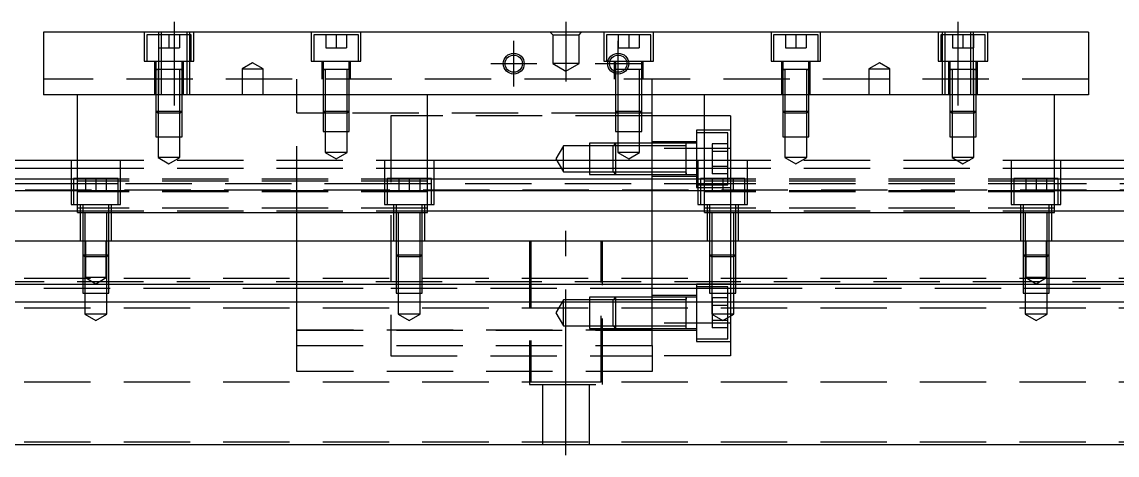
# Model space of a CAD drawing. Extents: x -20 to 810, y -277 to 102.
# Drawn here: x 185.8 to 395.5, y -240.3 to -157.3 of the extents above; entities that cross this region are included whole.
import ezdxf

# ---------------------------------------------------------------- set-up
doc = ezdxf.new("R2010")
doc.units = 0
doc.linetypes.add('CENTER', pattern=[50.8, 31.75, -6.35, 6.35, -6.35])
doc.linetypes.add('DASHED', pattern=[19.05, 12.7, -6.35])
doc.layers.get('0').update_dxf_attribs({"linetype": 'CONTINUOUS'})
doc.layers.add('CENTER', color=1, linetype='CENTER')

msp = doc.modelspace()

# ---------------------------------------------------------------- linework, layer by layer
at = {"color": 7, "linetype": 'CONTINUOUS'}
for p, q in [((390, -159.27), (190, -159.27)), ((190, -159.27), (190, -171.27)), ((390, -159.27), (390, -171.27)), ((390, -171.27), (190, -171.27)), ((196.5, -193.77), (196.5, -171.27)), ((263.5, -193.77), (263.5, -171.27)), ((306.5, -183.77), (306.5, -171.27)), ((316.5, -193.77), (316.5, -171.27)), ((383.5, -193.77), (383.5, -171.27)), ((316.5, -175.27), (306.5, -175.27)), ((0, -183.77), (196.5, -183.77)), ((263.5, -183.77), (316.5, -183.77)), ((383.5, -183.77), (580, -183.77)), ((0, -185.309608), (196.5, -185.309608)), ((263.5, -185.309608), (316.5, -185.309608)), ((383.5, -185.309608), (580, -185.309608)), ((196.5, -187.39154), (0, -187.39154)), ((316.5, -187.39154), (263.5, -187.39154)), ((580, -187.39154), (383.5, -187.39154)), ((196.5, -189.606666), (0, -189.606666)), ((316.5, -189.606666), (263.5, -189.606666)), ((580, -189.606666), (383.5, -189.606666)), ((0, -193.451934), (196.5, -193.451934)), ((196.5, -193.77), (263.5, -193.77)), ((263.5, -193.451934), (316.5, -193.451934)), ((316.5, -193.77), (383.5, -193.77)), ((383.5, -193.451934), (580, -193.451934)), ((580, -199.27), (0, -199.27)), ((580, -207.57), (0, -207.57)), ((580, -210.97), (0, -210.97)), ((580, -238.27), (0, -238.27))]:
    msp.add_line(p, q, dxfattribs=at)
at = {"color": 3, "linetype": 'DASHED'}
for p, q in [((209.25, -159.27), (209.25, -164.77)), ((212.000006, -159.27), (212.000006, -171.27)), ((212.5, -159.27), (212.5, -171.27)), ((217.5, -171.27), (217.5, -159.27)), ((217.999994, -171.27), (217.999994, -159.27)), ((218.75, -164.77), (218.75, -159.27)), ((241.25, -159.27), (241.25, -164.77)), ((250.75, -164.77), (250.75, -159.27)), ((287.5, -159.77), (287, -159.27)), ((292.5, -159.77), (293, -159.27)), ((297.25, -159.27), (297.25, -164.77)), ((306.75, -164.77), (306.75, -159.27)), ((329.25, -159.27), (329.25, -164.77)), ((338.75, -164.77), (338.75, -159.27)), ((361.25, -159.27), (361.25, -164.77)), ((362.000006, -159.27), (362.000006, -171.27)), ((362.5, -159.27), (362.5, -171.27)), ((367.5, -171.27), (367.5, -159.27)), ((367.999994, -159.77), (367.999994, -159.27)), ((370.75, -164.77), (370.75, -159.27)), ((218.25, -159.77), (209.75, -159.77)), ((209.75, -159.77), (209.75, -164.77)), ((212, -159.77), (212, -162.27)), ((214, -159.77), (214, -162.27)), ((216, -159.77), (216, -162.27)), ((218.25, -164.77), (218.25, -159.77)), ((242.999994, -159.77), (241.75, -159.77)), ((241.75, -159.77), (241.75, -164.77)), ((250.25, -159.77), (242.999994, -159.77)), ((244, -159.77), (244, -162.27)), ((246, -159.77), (246, -162.27)), ((248, -159.77), (248, -162.27)), ((250.25, -164.77), (250.25, -159.77)), ((287.5, -159.77), (287.5, -165.27)), ((287.5, -159.77), (292.5, -159.77)), ((292.5, -165.27), (292.5, -159.77)), ((306.25, -159.77), (297.75, -159.77)), ((297.75, -159.77), (297.75, -164.77)), ((300, -159.77), (300, -162.27)), ((302, -159.77), (302, -162.27)), ((304, -159.77), (304, -162.27)), ((306.25, -164.77), (306.25, -159.77)), ((338.25, -159.77), (329.75, -159.77)), ((329.75, -159.77), (329.75, -164.77)), ((332, -159.77), (332, -162.27)), ((334, -159.77), (334, -162.27)), ((336, -159.77), (336, -162.27)), ((338.25, -164.77), (338.25, -159.77)), ((370.25, -159.77), (361.75, -159.77)), ((361.75, -159.77), (361.75, -164.77)), ((364, -159.77), (364, -162.27)), ((366, -159.77), (366, -162.27)), ((367.999994, -164.77), (367.999994, -159.77)), ((368, -159.77), (368, -162.27)), ((370.25, -164.77), (370.25, -159.77)), ((212, -162.27), (214, -162.27)), ((214, -162.27), (216, -162.27)), ((244, -162.27), (246, -162.27)), ((246, -162.27), (248, -162.27)), ((300, -162.27), (302, -162.27)), ((302, -162.27), (304, -162.27)), ((332, -162.27), (334, -162.27)), ((334, -162.27), (336, -162.27)), ((364, -162.27), (366, -162.27)), ((366, -162.27), (368, -162.27)), ((209.25, -164.77), (218.75, -164.77)), ((211.25, -164.77), (211.25, -171.27)), ((211.5, -164.77), (211.5, -166.37)), ((216.5, -166.37), (216.5, -164.77)), ((216.75, -171.27), (216.75, -164.77)), ((230, -165.1153), (228, -166.27)), ((232, -166.27), (230, -165.1153)), ((241.25, -164.77), (250.75, -164.77)), ((243.25, -164.77), (243.25, -168.27)), ((243.5, -164.77), (243.5, -166.37)), ((248.5, -166.37), (248.5, -164.77)), ((248.75, -168.27), (248.75, -164.77)), ((292.5, -165.27), (287.5, -165.27)), ((287.5, -165.27), (290, -166.713376)), ((290, -166.713376), (292.5, -165.27)), ((297.25, -164.77), (306.75, -164.77)), ((299.25, -164.77), (299.25, -168.27)), ((299.5, -164.77), (299.5, -166.37)), ((304.5, -166.37), (304.5, -164.77)), ((304.75, -168.27), (304.75, -164.77)), ((329.25, -164.77), (338.75, -164.77)), ((331.25, -164.77), (331.25, -171.27)), ((331.5, -164.77), (331.5, -166.37)), ((336.5, -166.37), (336.5, -164.77)), ((336.75, -171.27), (336.75, -164.77)), ((350, -165.1153), (348, -166.27)), ((352, -166.27), (350, -165.1153)), ((361.25, -164.77), (370.75, -164.77)), ((363.25, -164.77), (363.25, -171.27)), ((363.5, -164.77), (363.5, -166.37)), ((367.999994, -171.27), (367.999994, -164.77)), ((368.5, -166.37), (368.5, -164.77)), ((368.75, -171.27), (368.75, -164.77)), ((211.5, -166.365), (211.5, -166.37)), ((211.5, -166.37), (211.757448, -166.37)), ((211.757468, -166.37), (211.5, -166.37)), ((211.5, -166.37), (211.5, -166.375)), ((211.5, -166.37), (211.5, -171.26998)), ((216.242552, -166.37), (211.757468, -166.37)), ((211.9, -166.37), (211.9, -171.26998)), ((216.1, -171.26998), (216.1, -166.37)), ((216.5, -166.37), (216.242552, -166.37)), ((216.242602, -166.37), (216.5, -166.37)), ((216.5, -166.37), (216.5, -166.365)), ((216.5, -166.375), (216.5, -166.37)), ((216.5, -171.26998), (216.5, -166.37)), ((228, -166.27), (230, -166.27)), ((228, -166.27), (228, -171.27)), ((230, -166.27), (232, -166.27)), ((232, -171.27), (232, -166.27)), ((243.5, -166.365), (243.5, -166.37)), ((243.5, -166.37), (243.757448, -166.37)), ((248.5, -166.37), (243.5, -166.37)), ((243.5, -166.37), (243.5, -166.375)), ((243.5, -166.37), (243.5, -168.26998)), ((243.9, -166.37), (243.9, -168.26998)), ((248.1, -168.26998), (248.1, -166.37)), ((248.5, -166.37), (248.5, -166.365)), ((248.5, -166.375), (248.5, -166.37)), ((248.5, -168.26998), (248.5, -166.37)), ((299.5, -166.365), (299.5, -166.37)), ((299.757468, -166.37), (299.5, -166.37)), ((299.5, -166.37), (299.5, -166.375)), ((299.5, -166.37), (299.5, -166.842418)), ((299.5, -166.842418), (299.5, -167.206492)), ((299.5, -167.206492), (299.5, -168.26998)), ((301.229562, -166.37), (299.757468, -166.37)), ((299.9, -166.37), (299.9, -166.916966)), ((299.9, -166.916966), (299.9, -167.267498)), ((299.9, -167.267498), (299.9, -168.26998)), ((301.669968, -166.37), (301.229562, -166.37)), ((301.67033, -166.37), (301.229838, -166.37)), ((304.242552, -166.37), (301.669968, -166.37)), ((304.1, -168.26998), (304.1, -166.37)), ((304.5, -166.37), (304.242552, -166.37)), ((304.5, -166.37), (304.5, -166.365)), ((304.5, -166.375), (304.5, -166.37)), ((304.5, -168.26998), (304.5, -166.37)), ((331.5, -166.365), (331.5, -166.37)), ((331.5, -166.37), (331.757448, -166.37)), ((331.757468, -166.37), (331.5, -166.37)), ((331.5, -166.37), (331.5, -166.375)), ((331.5, -166.37), (331.5, -171.26998)), ((336.242552, -166.37), (331.757468, -166.37)), ((331.9, -166.37), (331.9, -171.26998)), ((336.1, -171.26998), (336.1, -166.37)), ((336.5, -166.37), (336.242552, -166.37)), ((336.242602, -166.37), (336.5, -166.37)), ((336.5, -166.37), (336.5, -166.365)), ((336.5, -166.375), (336.5, -166.37)), ((336.5, -171.26998), (336.5, -166.37)), ((348, -166.27), (350, -166.27)), ((348, -166.27), (348, -171.27)), ((350, -166.27), (352, -166.27)), ((352, -171.27), (352, -166.27)), ((363.5, -166.365), (363.5, -166.37)), ((363.5, -166.37), (363.757448, -166.37)), ((363.757468, -166.37), (363.5, -166.37)), ((363.5, -166.37), (363.5, -166.375)), ((363.5, -166.37), (363.5, -171.26998)), ((368.242552, -166.37), (363.757468, -166.37)), ((363.9, -166.37), (363.9, -171.26998)), ((368.1, -171.26998), (368.1, -166.37)), ((368.5, -166.37), (368.242552, -166.37)), ((368.242602, -166.37), (368.5, -166.37)), ((368.5, -166.37), (368.5, -166.365)), ((368.5, -166.375), (368.5, -166.37)), ((368.5, -171.26998), (368.5, -166.37)), ((390, -168.27), (190, -168.27)), ((238.5, -171.27), (238.5, -168.27)), ((243.5, -168.27), (243.5, -174.37)), ((243.500006, -168.27), (243.500006, -174.37)), ((243.9, -168.27), (243.9, -174.77)), ((248.1, -174.77), (248.1, -168.27)), ((248.499994, -174.37), (248.499994, -168.27)), ((248.5, -174.37), (248.5, -168.27)), ((299.5, -168.27), (299.5, -174.37)), ((299.500006, -168.27), (299.500006, -174.37)), ((299.9, -168.27), (299.9, -174.77)), ((304.1, -171.27), (304.1, -168.27)), ((304.499994, -171.27), (304.499994, -168.27)), ((304.5, -171.27), (304.5, -168.27)), ((306.5, -171.27), (306.5, -168.27)), ((211.5, -171.27), (211.5, -174.37)), ((211.500006, -171.27), (211.500006, -174.370006)), ((211.9, -171.27), (211.9, -174.77)), ((216.1, -174.77), (216.1, -171.27)), ((216.499994, -174.370006), (216.499994, -171.27)), ((216.5, -174.37), (216.5, -171.27)), ((238.5, -193.77), (238.5, -171.27)), ((304.1, -174.77), (304.1, -171.27)), ((304.499994, -174.370006), (304.499994, -171.27)), ((304.5, -174.37), (304.5, -171.27)), ((331.5, -171.27), (331.5, -174.37)), ((331.500006, -171.27), (331.500006, -174.370006)), ((331.9, -171.27), (331.9, -174.77)), ((336.1, -174.77), (336.1, -171.27)), ((336.499994, -174.370006), (336.499994, -171.27)), ((336.5, -174.37), (336.5, -171.27)), ((363.5, -171.27), (363.5, -174.37)), ((363.500006, -171.27), (363.500006, -174.370006)), ((363.9, -171.27), (363.9, -174.77)), ((368.1, -174.77), (368.1, -171.27)), ((368.499994, -174.370006), (368.499994, -171.27)), ((368.5, -174.37), (368.5, -171.27)), ((211.5, -174.37), (216.5, -174.37)), ((211.5, -174.37), (211.9, -174.77)), ((211.500006, -174.37002), (211.500006, -179.27)), ((216.1, -174.77), (211.9, -174.77)), ((211.9, -174.77002), (211.9, -179.27)), ((216.1, -174.77), (216.5, -174.37)), ((216.1, -179.27), (216.1, -174.77002)), ((216.499994, -179.27), (216.499994, -174.37002)), ((243.9, -174.77), (238.5, -174.77)), ((243.5, -174.37), (248.5, -174.37)), ((243.5, -174.37), (243.9, -174.77)), ((243.500006, -174.37002), (243.500006, -178.27)), ((248.1, -174.77), (243.9, -174.77)), ((243.9, -174.77002), (243.9, -178.27)), ((248.1, -174.77), (248.5, -174.37)), ((299.9, -174.77), (248.1, -174.77)), ((248.1, -178.27), (248.1, -174.77002)), ((248.499994, -178.27), (248.499994, -174.37002)), ((256.5, -175.27), (256.5, -221.27)), ((304.499994, -175.27), (256.5, -175.27)), ((299.5, -174.37), (304.5, -174.37)), ((299.5, -174.37), (299.9, -174.77)), ((299.500006, -174.37002), (299.500006, -178.27)), ((304.1, -174.77), (299.9, -174.77)), ((299.9, -174.77002), (299.9, -178.27)), ((304.1, -174.77), (304.5, -174.37)), ((306.5, -174.77), (304.1, -174.77)), ((304.1, -178.27), (304.1, -174.77002)), ((304.499994, -178.27), (304.499994, -174.37002)), ((306.5, -175.27), (304.499994, -175.27)), ((321.5, -175.27), (316.5, -175.27)), ((321.5, -175.27), (321.5, -181.5368)), ((331.5, -174.37), (336.5, -174.37)), ((331.5, -174.37), (331.9, -174.77)), ((331.500006, -174.37002), (331.500006, -179.27)), ((336.1, -174.77), (331.9, -174.77)), ((331.9, -174.77002), (331.9, -179.27)), ((336.1, -174.77), (336.5, -174.37)), ((336.1, -179.27), (336.1, -174.77002)), ((336.499994, -179.27), (336.499994, -174.37002)), ((363.5, -174.37), (368.5, -174.37)), ((363.5, -174.37), (363.9, -174.77)), ((363.500006, -174.37002), (363.500006, -179.27)), ((368.1, -174.77), (363.9, -174.77)), ((363.9, -174.77002), (363.9, -179.27)), ((368.1, -174.77), (368.5, -174.37)), ((368.1, -179.27), (368.1, -174.77002)), ((368.499994, -179.27), (368.499994, -174.37002)), ((315, -178.02), (315, -189.02)), ((321.5, -178.02), (315, -178.02)), ((211.500006, -179.27), (216.499994, -179.27)), ((211.9, -179.27), (211.9, -183.27)), ((216.1, -183.27), (216.1, -179.27)), ((243.500006, -178.27), (248.499994, -178.27)), ((243.9, -178.27), (243.9, -182.27)), ((248.1, -182.27), (248.1, -178.27)), ((299.500006, -178.27), (304.499994, -178.27)), ((299.9, -178.27), (299.9, -182.27)), ((304.1, -182.27), (304.1, -178.27)), ((315, -180.22), (306.5, -180.22)), ((317.499994, -178.52), (315, -178.52)), ((321, -178.52), (317.499994, -178.52)), ((321, -188.52), (321, -178.52)), ((331.500006, -179.27), (336.499994, -179.27)), ((331.9, -179.27), (331.9, -183.27)), ((336.1, -183.27), (336.1, -179.27)), ((363.500006, -179.27), (368.499994, -179.27)), ((363.9, -179.27), (363.9, -183.27)), ((368.1, -183.27), (368.1, -179.27)), ((248.1, -182.27), (243.9, -182.27)), ((243.9, -182.27), (246, -183.482436)), ((246, -183.482436), (248.1, -182.27)), ((289.5, -181.02), (288.056624, -183.52)), ((289.5, -186.02), (289.5, -181.02)), ((294.5, -181.02), (289.5, -181.02)), ((294.5, -180.520006), (294.5, -186.519994)), ((299.49998, -180.520006), (294.5, -180.520006)), ((298.99998, -181.02), (294.5, -181.02)), ((299.5, -180.52), (299, -181.02)), ((299, -186.02), (299, -181.02)), ((306.5, -181.02), (299, -181.02)), ((299.5, -180.52), (299.5, -186.52)), ((306.5, -180.52), (299.5, -180.52)), ((306.5, -180.520006), (299.5, -180.520006)), ((304.1, -182.27), (299.9, -182.27)), ((299.9, -182.27), (302, -183.482436)), ((302, -183.482436), (304.1, -182.27)), ((321.5, -181.5368), (306.5, -181.5368)), ((313.005, -180.52), (306.50002, -180.52)), ((313, -181.02), (306.50002, -181.02)), ((315, -180.52), (312.995, -180.52)), ((313, -181.02), (313, -180.519994)), ((313, -183.52), (313, -180.519994)), ((313, -186.520006), (313, -180.519994)), ((313, -186.02), (313, -181.02)), ((318, -180.633248), (318, -182.076624)), ((321, -180.633248), (318, -180.633248)), ((321, -182.076624), (318, -182.076624)), ((318, -182.076624), (318, -184.963376)), ((321.5, -181.5368), (321.5, -192.27)), ((195.25, -183.77), (195.25, -192.27)), ((196.5, -183.77), (263.5, -183.77)), ((204.75, -192.27), (204.75, -183.77)), ((216.1, -183.27), (211.9, -183.27)), ((211.9, -183.27), (214, -184.482436)), ((214, -184.482436), (216.1, -183.27)), ((255.25, -183.77), (255.25, -192.27)), ((264.75, -192.27), (264.75, -183.77)), ((288.056624, -183.52), (289.5, -186.02)), ((306.5, -193.77), (306.5, -183.77)), ((313, -186.170204), (313, -183.271394)), ((315.25, -183.77), (315.25, -192.27)), ((316.5, -183.77), (383.5, -183.77)), ((324.75, -192.27), (324.75, -183.77)), ((336.1, -183.27), (331.9, -183.27)), ((331.9, -183.27), (334, -184.482436)), ((334, -184.482436), (336.1, -183.27)), ((368.1, -183.27), (363.9, -183.27)), ((363.9, -183.27), (366, -184.482436)), ((366, -184.482436), (368.1, -183.27)), ((375.25, -183.77), (375.25, -192.27)), ((384.75, -192.27), (384.75, -183.77)), ((196.5, -185.309608), (263.5, -185.309608)), ((289.5, -186.02), (294.5, -186.02)), ((294.5, -186.02), (298.99998, -186.02)), ((294.5, -186.519994), (299.49998, -186.519994)), ((299, -186.02), (299.5, -186.52)), ((299, -186.02), (306.5, -186.02)), ((299.5, -186.519994), (306.5, -186.519994)), ((299.5, -186.52), (306.5, -186.52)), ((306.50002, -186.02), (313, -186.02)), ((306.50002, -186.52), (313.005, -186.52)), ((312.995, -186.52), (315, -186.52)), ((313, -186.520006), (313, -186.02)), ((313, -186.52), (313, -186.170204)), ((313, -186.170204), (313, -186.52)), ((316.5, -185.309608), (383.5, -185.309608)), ((321, -184.963376), (318, -184.963376)), ((318, -184.963376), (318, -186.406752)), ((321, -186.406752), (318, -186.406752)), ((196.5, -188.27), (28, -188.27)), ((204.25, -187.27), (195.75, -187.27)), ((195.75, -187.27), (195.75, -192.27)), ((204.25, -188.27), (195.75, -188.27)), ((263.5, -187.39154), (196.5, -187.39154)), ((263.5, -187.79668), (196.5, -187.79668)), ((256.49998, -188.27), (196.5, -188.27)), ((198, -187.27), (198, -189.77)), ((200, -187.27), (200, -189.77)), ((202, -187.27), (202, -189.77)), ((204.25, -192.27), (204.25, -187.27)), ((264.25, -187.27), (255.75, -187.27)), ((255.75, -187.27), (255.75, -192.27)), ((264.25, -188.27), (255.75, -188.27)), ((321.5, -188.27), (256.5, -188.27)), ((258, -187.27), (258, -189.77)), ((260, -187.27), (260, -189.77)), ((262, -187.27), (262, -189.77)), ((264.25, -192.27), (264.25, -187.27)), ((306.5, -186.82), (315, -186.82)), ((315, -188.52), (321, -188.52)), ((324.25, -187.27), (315.75, -187.27)), ((315.75, -187.27), (315.75, -192.27)), ((324.25, -188.27), (315.75, -188.27)), ((383.5, -187.39154), (316.5, -187.39154)), ((383.5, -187.79668), (316.5, -187.79668)), ((318, -187.27), (318, -189.77)), ((320, -187.27), (320, -189.77)), ((383.5, -188.27), (321.50002, -188.27)), ((322, -187.27), (322, -189.77)), ((324.25, -192.27), (324.25, -187.27)), ((384.25, -187.27), (375.75, -187.27)), ((375.75, -187.27), (375.75, -192.27)), ((384.25, -188.27), (375.75, -188.27)), ((378, -187.27), (378, -189.77)), ((380, -187.27), (380, -189.77)), ((382, -187.27), (382, -189.77)), ((523, -188.27), (383.5, -188.27)), ((384.25, -192.27), (384.25, -187.27)), ((523, -189.52), (25, -189.52)), ((263.5, -189.606666), (196.5, -189.606666)), ((263.5, -189.85), (196.5, -189.85)), ((198, -189.77), (200, -189.77)), ((200, -189.77), (202, -189.77)), ((258, -189.77), (260, -189.77)), ((260, -189.77), (262, -189.77)), ((315, -189.02), (321.5, -189.02)), ((383.5, -189.606666), (316.5, -189.606666)), ((383.5, -189.85), (316.5, -189.85)), ((318, -189.77), (320, -189.77)), ((320, -189.77), (322, -189.77)), ((378, -189.77), (380, -189.77)), ((380, -189.77), (382, -189.77)), ((195.25, -192.27), (204.75, -192.27)), ((197, -192.27), (197, -199.27)), ((197.5, -192.27), (197.5, -193.87)), ((202.5, -193.87), (202.5, -192.27)), ((203, -199.27), (203, -192.27)), ((255.25, -192.27), (264.75, -192.27)), ((257, -192.27), (257, -199.27)), ((257.5, -192.27), (257.5, -193.87)), ((262.5, -193.87), (262.5, -192.27)), ((263, -199.27), (263, -192.27)), ((315.25, -192.27), (324.75, -192.27)), ((317, -192.27), (317, -199.27)), ((317.5, -192.27), (317.5, -193.87)), ((321.5, -192.27), (321.5, -193.77)), ((322.5, -193.87), (322.5, -192.27)), ((323, -199.27), (323, -192.27)), ((375.25, -192.27), (384.75, -192.27)), ((377, -192.27), (377, -199.27)), ((377.5, -192.27), (377.5, -193.87)), ((382.5, -193.87), (382.5, -192.27)), ((383, -199.27), (383, -192.27)), ((263.5, -192.947372), (196.5, -192.947372)), ((196.5, -193.451934), (263.5, -193.451934)), ((197.5, -193.865), (197.5, -193.87)), ((197.757468, -193.87), (197.5, -193.87)), ((197.5, -193.87), (197.5, -199.26998)), ((197.5, -193.87), (197.5, -193.875)), ((202.242552, -193.87), (197.757468, -193.87)), ((197.9, -193.87), (197.9, -199.26998)), ((202.1, -199.26998), (202.1, -193.87)), ((202.5, -193.87), (202.242552, -193.87)), ((202.5, -193.87), (202.5, -193.865)), ((202.5, -199.26998), (202.5, -193.87)), ((202.5, -193.875), (202.5, -193.87)), ((238.5, -199.27), (238.5, -193.77)), ((257.5, -193.865), (257.5, -193.87)), ((257.757468, -193.87), (257.5, -193.87)), ((257.5, -193.87), (257.5, -199.26998)), ((257.5, -193.87), (257.5, -193.875)), ((262.242552, -193.87), (257.757468, -193.87)), ((257.9, -193.87), (257.9, -199.26998)), ((262.1, -199.26998), (262.1, -193.87)), ((262.5, -193.87), (262.242552, -193.87)), ((262.5, -193.87), (262.5, -193.865)), ((262.5, -199.26998), (262.5, -193.87)), ((262.5, -193.875), (262.5, -193.87)), ((306.5, -199.27), (306.5, -193.77)), ((383.5, -192.947372), (316.5, -192.947372)), ((316.5, -193.451934), (383.5, -193.451934)), ((317.5, -193.865), (317.5, -193.87)), ((317.757468, -193.87), (317.5, -193.87)), ((317.5, -193.87), (317.5, -199.26998)), ((317.5, -193.87), (317.5, -193.875)), ((322.242552, -193.87), (317.757468, -193.87)), ((317.9, -193.87), (317.9, -199.26998)), ((321.5, -193.77), (321.5, -193.87)), ((321.5, -193.87), (321.5, -199.27)), ((322.1, -199.26998), (322.1, -193.87)), ((322.5, -193.87), (322.242552, -193.87)), ((322.5, -193.87), (322.5, -193.865)), ((322.5, -199.26998), (322.5, -193.87)), ((322.5, -193.875), (322.5, -193.87)), ((377.5, -193.865), (377.5, -193.87)), ((377.757468, -193.87), (377.5, -193.87)), ((377.5, -193.87), (377.5, -199.26998)), ((377.5, -193.87), (377.5, -193.875)), ((382.242552, -193.87), (377.757468, -193.87)), ((377.9, -193.87), (377.9, -199.26998)), ((382.1, -199.26998), (382.1, -193.87)), ((382.5, -193.87), (382.242552, -193.87)), ((382.5, -193.87), (382.5, -193.865)), ((382.5, -199.26998), (382.5, -193.87)), ((382.5, -193.875), (382.5, -193.87)), ((197.5, -199.27), (197.5, -201.87)), ((197.500006, -199.27), (197.500006, -201.870006)), ((197.9, -199.27), (197.9, -202.27)), ((198, -199.27), (198, -206.27)), ((202, -206.27), (202, -199.27)), ((202.1, -202.27), (202.1, -199.27)), ((202.499994, -201.870006), (202.499994, -199.27)), ((202.5, -201.87), (202.5, -199.27)), ((238.5, -207.57), (238.5, -199.27)), ((257.5, -199.27), (257.5, -201.87)), ((257.500006, -199.27), (257.500006, -201.870006)), ((257.9, -199.27), (257.9, -202.27)), ((262.1, -202.27), (262.1, -199.27)), ((262.499994, -201.870006), (262.499994, -199.27)), ((262.5, -201.87), (262.5, -199.27)), ((283, -199.27), (283, -226.77)), ((283.291796, -199.27), (283.291796, -226.27)), ((296.708204, -226.27), (296.708204, -199.27)), ((297, -226.77), (297, -199.27)), ((306.5, -207.57), (306.5, -199.27)), ((317.5, -199.27), (317.5, -201.87)), ((317.500006, -199.27), (317.500006, -201.870006)), ((317.9, -199.27), (317.9, -202.27)), ((321.5, -199.27), (321.5, -202.27)), ((322.1, -202.27), (322.1, -199.27)), ((322.499994, -201.870006), (322.499994, -199.27)), ((322.5, -201.87), (322.5, -199.27)), ((377.5, -199.27), (377.5, -201.87)), ((377.500006, -199.27), (377.500006, -201.870006)), ((377.9, -199.27), (377.9, -202.27)), ((378, -199.27), (378, -206.27)), ((382, -206.27), (382, -199.27)), ((382.1, -202.27), (382.1, -199.27)), ((382.499994, -201.870006), (382.499994, -199.27)), ((382.5, -201.87), (382.5, -199.27)), ((197.5, -201.87), (202.5, -201.87)), ((197.5, -201.87), (197.9, -202.27)), ((197.500006, -201.87002), (197.500006, -207.57)), ((202.1, -202.27), (197.9, -202.27)), ((197.9, -202.27002), (197.9, -209.27)), ((202.1, -202.27), (202.5, -201.87)), ((202.1, -209.27), (202.1, -202.27002)), ((202.499994, -207.57), (202.499994, -201.87002)), ((257.5, -201.87), (262.5, -201.87)), ((257.5, -201.87), (257.9, -202.27)), ((257.500006, -201.87002), (257.500006, -207.57)), ((262.1, -202.27), (257.9, -202.27)), ((257.9, -202.27002), (257.9, -209.27)), ((262.1, -202.27), (262.5, -201.87)), ((262.1, -209.27), (262.1, -202.27002)), ((262.499994, -207.57), (262.499994, -201.87002)), ((317.5, -201.87), (322.5, -201.87)), ((317.5, -201.87), (317.9, -202.27)), ((317.500006, -201.87002), (317.500006, -207.57)), ((322.1, -202.27), (317.9, -202.27)), ((317.9, -202.27002), (317.9, -209.27)), ((321.5, -202.27), (321.5, -207.57)), ((322.1, -202.27), (322.5, -201.87)), ((322.1, -209.27), (322.1, -202.27002)), ((322.499994, -207.57), (322.499994, -201.87002)), ((377.5, -201.87), (382.5, -201.87)), ((377.5, -201.87), (377.9, -202.27)), ((377.500006, -201.87002), (377.500006, -207.57)), ((382.1, -202.27), (377.9, -202.27)), ((377.9, -202.27002), (377.9, -209.27)), ((382.1, -202.27), (382.5, -201.87)), ((382.1, -209.27), (382.1, -202.27002)), ((382.499994, -207.57), (382.499994, -201.87002)), ((580, -206.42), (0, -206.42)), ((25, -207.02), (523, -207.02)), ((202, -206.27), (198, -206.27)), ((198, -206.27), (200, -207.4247)), ((200, -207.4247), (202, -206.27)), ((315, -207.52), (315, -218.52)), ((321.5, -207.52), (315, -207.52)), ((382, -206.27), (378, -206.27)), ((378, -206.27), (380, -207.4247)), ((380, -207.4247), (382, -206.27)), ((56.708204, -208.27), (238.5, -208.27)), ((197.500006, -207.57), (197.500006, -209.27)), ((197.500006, -208.27), (202.499994, -208.27)), ((197.500006, -209.27), (202.499994, -209.27)), ((197.9, -209.27), (197.9, -213.27)), ((202.1, -213.27), (202.1, -209.27)), ((202.499994, -209.27), (202.499994, -207.57)), ((238.5, -210.97), (238.5, -207.57)), ((238.5, -208.27), (256.49998, -208.27)), ((256.5, -208.269994), (306.5, -208.269994)), ((256.5, -208.27), (306.5, -208.27)), ((257.500006, -207.57), (257.500006, -209.27)), ((257.500006, -208.27), (262.499994, -208.27)), ((257.500006, -209.27), (262.499994, -209.27)), ((257.9, -209.27), (257.9, -213.27)), ((262.1, -213.27), (262.1, -209.27)), ((262.499994, -209.27), (262.499994, -207.57)), ((306.5, -210.97), (306.5, -207.57)), ((306.5, -208.269994), (315, -208.269994)), ((306.5, -208.27), (315, -208.27)), ((317.500006, -208.02), (315, -208.02)), ((315, -208.269994), (317.500006, -208.269994)), ((315, -208.27), (317.500006, -208.27)), ((317.500006, -207.57), (317.500006, -209.27)), ((321, -208.02), (317.500006, -208.02)), ((317.500006, -208.269994), (321, -208.269994)), ((317.500006, -208.27), (321, -208.27)), ((317.500006, -208.27), (322.499994, -208.27)), ((317.500006, -209.27), (322.499994, -209.27)), ((317.9, -209.27), (317.9, -213.27)), ((321, -209.27), (321, -208.02)), ((321, -208.269994), (321.5, -208.269994)), ((321, -208.27), (321.5, -208.27)), ((321, -210.97), (321, -209.27)), ((321.5, -207.57), (321.5, -209.27)), ((321.5, -209.27), (321.5, -210.97)), ((321.50002, -208.27), (322.499994, -208.27)), ((322.1, -213.27), (322.1, -209.27)), ((322.499994, -209.27), (322.499994, -207.57)), ((322.499994, -208.27), (523.005, -208.27)), ((377.500006, -207.57), (377.500006, -209.27)), ((377.500006, -208.27), (382.499994, -208.27)), ((377.500006, -209.27), (382.499994, -209.27)), ((377.9, -209.27), (377.9, -213.27)), ((382.1, -213.27), (382.1, -209.27)), ((382.499994, -209.27), (382.499994, -207.57)), ((238.5, -219.27), (238.5, -210.97)), ((289.5, -210.52), (288.056624, -213.02)), ((289.5, -215.52), (289.5, -210.52)), ((294.5, -210.52), (289.5, -210.52)), ((294.5, -210.020006), (294.5, -216.019994)), ((299.49998, -210.020006), (294.5, -210.020006)), ((298.99998, -210.52), (294.5, -210.52)), ((299.5, -210.02), (299, -210.52)), ((299, -215.52), (299, -210.52)), ((306.5, -210.52), (299, -210.52)), ((299.5, -210.02), (299.5, -216.02)), ((306.5, -210.02), (299.5, -210.02)), ((306.5, -210.020006), (299.5, -210.020006)), ((315, -209.72), (306.5, -209.72)), ((306.5, -219.27), (306.5, -210.97)), ((313.005, -210.02), (306.50002, -210.02)), ((313, -210.52), (306.50002, -210.52)), ((315, -210.02), (312.995, -210.02)), ((313, -210.02), (313, -210.36965)), ((313, -210.369602), (313, -210.02)), ((313, -210.02), (313, -210.36965)), ((313, -210.369602), (313, -210.02)), ((313, -210.96965), (313, -210.369602)), ((313, -210.97), (313, -210.52)), ((313, -212.85996), (313, -210.96965)), ((318, -210.133248), (318, -211.576624)), ((321, -210.133248), (318, -210.133248)), ((321, -211.576624), (318, -211.576624)), ((318, -211.576624), (318, -214.463376)), ((321, -218.02), (321, -210.97)), ((321.5, -210.97), (321.5, -215.0032)), ((580, -212.12), (0, -212.12)), ((202.1, -213.27), (197.9, -213.27)), ((197.9, -213.27), (200, -214.482436)), ((200, -214.482436), (202.1, -213.27)), ((262.1, -213.27), (257.9, -213.27)), ((257.9, -213.27), (260, -214.482436)), ((260, -214.482436), (262.1, -213.27)), ((288.056624, -213.02), (289.5, -215.52)), ((313, -215.670204), (313, -212.85996)), ((322.1, -213.27), (317.9, -213.27)), ((317.9, -213.27), (320, -214.482436)), ((320, -214.482436), (322.1, -213.27)), ((382.1, -213.27), (377.9, -213.27)), ((377.9, -213.27), (380, -214.482436)), ((380, -214.482436), (382.1, -213.27)), ((289.5, -215.52), (294.5, -215.52)), ((294.5, -215.52), (298.99998, -215.52)), ((299, -215.52), (306.5, -215.52)), ((299, -215.52), (299.5, -216.02)), ((321.5, -215.0032), (306.5, -215.0032)), ((306.50002, -215.52), (313, -215.52)), ((313, -216.020006), (313, -215.52)), ((313, -216.02), (313, -215.670204)), ((321, -214.463376), (318, -214.463376)), ((318, -214.463376), (318, -215.906752)), ((321, -215.906752), (318, -215.906752)), ((321.5, -215.0032), (321.5, -221.27)), ((238.5, -216.360052), (306.5, -216.360052)), ((306.5, -216.360052), (238.5, -216.360052)), ((294.5, -216.019994), (299.49998, -216.019994)), ((299.5, -216.019994), (306.5, -216.019994)), ((299.5, -216.02), (306.5, -216.02)), ((306.5, -216.32), (315, -216.32)), ((306.50002, -216.02), (313, -216.02)), ((312.995, -216.02), (313, -216.02)), ((313, -216.02), (315, -216.02)), ((313, -216.02), (313.005, -216.02)), ((315, -218.02), (321, -218.02)), ((238.5, -219.27), (306.5, -219.27)), ((238.5, -224.27), (238.5, -219.27)), ((306.5, -219.27), (306.5, -224.27)), ((315, -218.52), (321.5, -218.52)), ((256.5, -221.27), (306.5, -221.27)), ((321.5, -221.27), (306.5, -221.27)), ((306.5, -224.27), (238.5, -224.27)), ((580, -226.27), (0, -226.27)), ((296.708204, -226.27), (283.291796, -226.27)), ((283, -226.77), (297, -226.77)), ((285.5, -226.77), (285.5, -238.27)), ((294.5, -238.27), (294.5, -226.77)), ((580, -237.77), (6.499992, -237.77))]:
    msp.add_line(p, q, dxfattribs=at)
at = {"color": 3, "linetype": 'CONTINUOUS'}
for centre in [(280, -165.27), (300, -165.27)]:
    msp.add_circle(centre, 2, dxfattribs=at)
at = {"color": 7, "linetype": 'CONTINUOUS'}
for centre in [(280, -165.27), (300, -165.27)]:
    msp.add_circle(centre, 1.65, dxfattribs=at)
at = {"layer": 'CENTER', "color": 1, "linetype": 'CENTER'}
for p, q in [((215, -157.27), (215, -173.27)), ((290, -157.27), (290, -168.713376)), ((365, -157.27), (365, -173.27)), ((280, -169.67), (280, -160.87)), ((300, -169.67), (300, -160.87)), ((275.6, -165.27), (284.4, -165.27)), ((295.6, -165.27), (304.4, -165.27)), ((290, -240.27), (290, -197.27))]:
    msp.add_line(p, q, dxfattribs=at)

doc.saveas('drawing.dxf')
